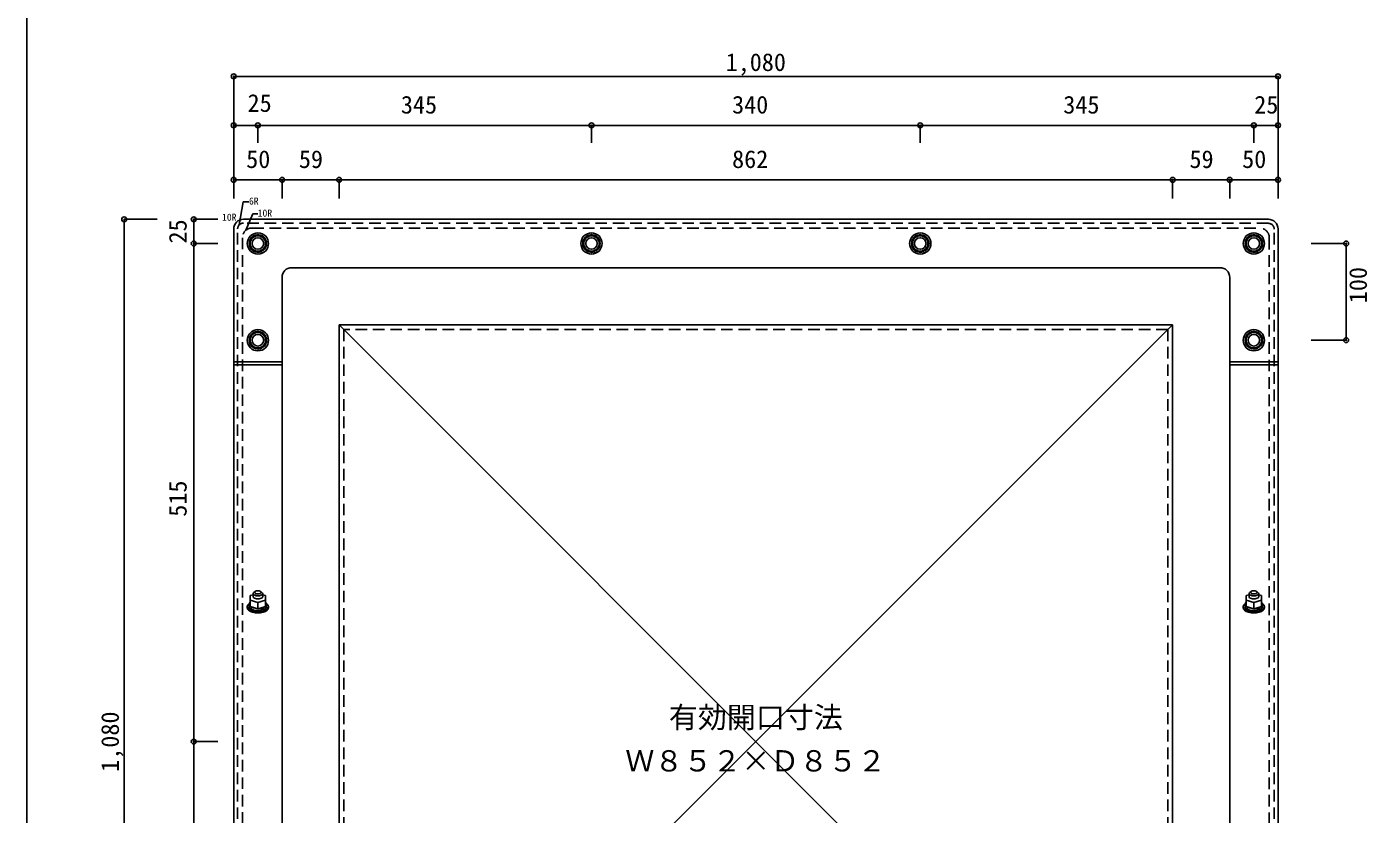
# Model space of a CAD drawing. Units: millimetres at full size, sheet at 1:10. Extents: x -10475 to 9199, y -10092 to 10143.
# Drawn here: x 5199 to 6585, y -9278 to -8464 of the extents above; entities that cross this region are included whole.
import ezdxf
from ezdxf.enums import TextEntityAlignment as Align

# ---------------------------------------------------------------- set-up
doc = ezdxf.new("R2010")
doc.units = ezdxf.units.MM
doc.header["$LTSCALE"] = 10
doc.header["$PDMODE"] = 32
doc.header["$PDSIZE"] = 5
doc.linetypes.add('DASHED1', pattern=[1.8, 1.2, -0.6])
for name, color, linetype in [('0-0_FRP', 7, 'Continuous'), ('0-3_開口寸法', 2, 'DASHED1'), ('0-8_FRP寸法', 3, 'Continuous'), ('0-F_図面枠', 7, 'Continuous')]:
    doc.layers.add(name, color=color, linetype=linetype)
doc.styles.add('ＭＳ ゴシック', font='')
doc.styles.get('ＭＳ ゴシック').set_extended_font_data('MS Gothic')

msp = doc.modelspace()

# ---------------------------------------------------------------- linework, layer by layer
at = {"layer": '0-0_FRP', "color": 4}
for p, q in [((6482.77, -8662.85), (5422.77, -8662.85)), ((5412.77, -9732.85), (5412.77, -8672.85)), ((6492.77, -9732.85), (6492.77, -8672.85)), ((5441.3, -8695.05), (5441.75, -8695.98)), ((5441.96, -8694.67), (5442.41, -8695.62)), ((5442.14, -8694.56), (5442.68, -8695.45)), ((5786.3, -8695.05), (5786.75, -8695.98)), ((5786.96, -8694.67), (5787.41, -8695.62)), ((5787.14, -8694.56), (5787.68, -8695.45)), ((6126.3, -8695.05), (6126.75, -8695.98)), ((6126.96, -8694.67), (6127.41, -8695.62)), ((6127.14, -8694.56), (6127.68, -8695.45)), ((6471.3, -8695.05), (6471.75, -8695.98)), ((6471.96, -8694.67), (6472.41, -8695.62)), ((6472.14, -8694.56), (6472.68, -8695.45)), ((6432.77, -8712.85), (5472.77, -8712.85)), ((5462.77, -9682.85), (5462.77, -8722.85)), ((6442.77, -9682.85), (6442.77, -8722.85)), ((5521.77, -9633.85), (5521.77, -8771.85)), ((6383.77, -8771.85), (5521.77, -8771.85)), ((5521.77, -8771.85), (6383.77, -9633.85)), ((6383.77, -9633.85), (6383.77, -8771.99)), ((5441.3, -8795.05), (5441.75, -8795.98)), ((5441.96, -8794.67), (5442.41, -8795.62)), ((5442.14, -8794.56), (5442.68, -8795.45)), ((6471.3, -8795.05), (6471.75, -8795.98)), ((6471.96, -8794.67), (6472.41, -8795.62)), ((6472.14, -8794.56), (6472.68, -8795.45)), ((5462.77, -8810.33), (5412.77, -8810.33)), ((5462.77, -8813.17), (5412.77, -8813.17)), ((6492.77, -8810.33), (6442.77, -8810.33)), ((6492.77, -8813.17), (6442.77, -8813.17)), ((5428.72, -9060.9), (5428.72, -9063.11)), ((5441.49, -9064.88), (5441.19, -9064.56)), ((5441.49, -9064.88), (5441.24, -9067.13)), ((5442.71, -9066.76), (5441.42, -9065.55)), ((5442.95, -9064.48), (5442.56, -9064.16)), ((5442.95, -9064.48), (5442.71, -9066.76)), ((5446.82, -9063.11), (5446.82, -9060.9)), ((6458.72, -9060.9), (6458.72, -9063.11)), ((6471.49, -9064.88), (6471.19, -9064.56)), ((6471.49, -9064.88), (6471.24, -9067.13)), ((6472.71, -9066.76), (6471.42, -9065.55)), ((6472.95, -9064.48), (6472.56, -9064.16)), ((6472.95, -9064.48), (6472.71, -9066.76)), ((6476.82, -9063.11), (6476.82, -9060.9))]:
    msp.add_line(p, q, dxfattribs=at)
at = {"layer": '0-0_FRP', "linetype": 'DASHED1'}
for p, q in [((5416.77, -9732.85), (5416.77, -8672.85)), ((6482.77, -8666.85), (5422.77, -8666.85)), ((5431.77, -8671.85), (6473.77, -8671.85)), ((6488.77, -9732.85), (6488.77, -8672.99)), ((5421.77, -8681.85), (5421.77, -9723.85)), ((6483.77, -8681.99), (6483.77, -9723.85))]:
    msp.add_line(p, q, dxfattribs=at)
at = {"layer": '0-0_FRP'}
for p, q in [((5429.77, -9051.9), (5432.77, -9051.03)), ((5432.77, -9049.81), (5432.77, -9052.98)), ((5433.56, -9048.53), (5434.82, -9047.59)), ((5440.72, -9047.59), (5441.98, -9048.53)), ((5442.77, -9049.81), (5442.77, -9052.98)), ((5442.77, -9051.03), (5445.77, -9051.9)), ((6459.77, -9051.9), (6462.77, -9051.03)), ((6462.77, -9049.81), (6462.77, -9052.98)), ((6463.56, -9048.53), (6464.82, -9047.59)), ((6470.72, -9047.59), (6471.98, -9048.53)), ((6472.77, -9049.81), (6472.77, -9052.98)), ((6472.77, -9051.03), (6475.77, -9051.9)), ((5429.77, -9051.9), (5429.77, -9056.55)), ((5429.77, -9056.55), (5429.77, -9058.58)), ((5429.77, -9058.58), (5429.77, -9063.23)), ((5429.77, -9063.23), (5437.77, -9065.56)), ((5437.77, -9058.88), (5437.77, -9065.56)), ((5437.77, -9065.56), (5441.19, -9064.56)), ((5441.19, -9064.56), (5445.77, -9063.23)), ((5445.77, -9051.9), (5445.77, -9056.55)), ((5445.77, -9056.55), (5445.77, -9058.58)), ((5445.77, -9058.58), (5445.77, -9063.23)), ((6459.77, -9051.9), (6459.77, -9056.55)), ((6459.77, -9056.55), (6459.77, -9058.58)), ((6459.77, -9058.58), (6459.77, -9063.23)), ((6459.77, -9063.23), (6467.77, -9065.56)), ((6467.77, -9058.88), (6467.77, -9065.56)), ((6467.77, -9065.56), (6471.19, -9064.56)), ((6471.19, -9064.56), (6475.77, -9063.23)), ((6475.77, -9051.9), (6475.77, -9056.55)), ((6475.77, -9056.55), (6475.77, -9058.58)), ((6475.77, -9058.58), (6475.77, -9063.23))]:
    msp.add_line(p, q, dxfattribs=at)
at = {"layer": '0-0_FRP', "color": 3}
for p, q in [((5426.77, -9063.11), (5426.77, -9064.51)), ((5448.77, -9063.11), (5448.77, -9064.51)), ((6456.77, -9063.11), (6456.77, -9064.51)), ((6478.77, -9063.11), (6478.77, -9064.51))]:
    msp.add_line(p, q, dxfattribs=at)
at = {"layer": '0-0_FRP'}
for points in [[(5429.77, -8683.23), (5429.77, -8692.47), (5437.77, -8697.09), (5445.77, -8692.47), (5445.77, -8683.23), (5437.77, -8678.61)], [(5774.77, -8683.23), (5774.77, -8692.47), (5782.77, -8697.09), (5790.77, -8692.47), (5790.77, -8683.23), (5782.77, -8678.61)], [(6114.77, -8683.23), (6114.77, -8692.47), (6122.77, -8697.09), (6130.77, -8692.47), (6130.77, -8683.23), (6122.77, -8678.61)], [(6459.77, -8683.23), (6459.77, -8692.47), (6467.77, -8697.09), (6475.77, -8692.47), (6475.77, -8683.23), (6467.77, -8678.61)], [(5429.77, -8783.23), (5429.77, -8792.47), (5437.77, -8797.09), (5445.77, -8792.47), (5445.77, -8783.23), (5437.77, -8778.61)], [(6459.77, -8783.23), (6459.77, -8792.47), (6467.77, -8797.09), (6475.77, -8792.47), (6475.77, -8783.23), (6467.77, -8778.61)]]:
    msp.add_lwpolyline(points, close=True, dxfattribs=at)
at = {"layer": '0-0_FRP', "color": 4}
msp.add_lwpolyline([(5521.77, -9633.85), (5940.48, -9215.13), (6383.77, -8771.85)], dxfattribs=at)
at = {"layer": '0-0_FRP'}
for points in [[(5429.77, -9056.55), (5437.77, -9058.88), (5445.77, -9056.55)], [(6459.77, -9056.55), (6467.77, -9058.88), (6475.77, -9056.55)]]:
    msp.add_lwpolyline(points, dxfattribs=at)
at = {"layer": '0-0_FRP', "color": 3}
for centre in [(5437.77, -8687.85), (5782.77, -8687.85), (6122.77, -8687.85), (6467.77, -8687.85), (5437.77, -8787.85), (6467.77, -8787.85)]:
    msp.add_circle(centre, 11, dxfattribs=at)
at = {"layer": '0-0_FRP'}
for centre, radius in [((5437.77, -8687.85), 8), ((5437.77, -8687.85), 6), ((5782.77, -8687.85), 8), ((5782.77, -8687.85), 6), ((6122.77, -8687.85), 8), ((6122.77, -8687.85), 6), ((6467.77, -8687.85), 8), ((6467.77, -8687.85), 6), ((5437.77, -8787.85), 8), ((5437.77, -8787.85), 6), ((6467.77, -8787.85), 8), ((6467.77, -8787.85), 6)]:
    msp.add_circle(centre, radius, dxfattribs=at)
at = {"layer": '0-0_FRP', "color": 4}
for centre, radius, start, end in [((5422.77, -8672.85), 10, 90, 180), ((6482.77, -8672.85), 10, 0, 90), ((5437.77, -8687.85), 9.05, 152.126, 207.874), ((5437.77, -8687.85), 9.05, 92.126, 147.874), ((5437.77, -8687.85), 9.05, 32.126, 87.874), ((5437.77, -8687.85), 9.05, 332.126, 27.874), ((5782.77, -8687.85), 9.05, 152.126, 207.874), ((5782.77, -8687.85), 9.05, 92.126, 147.874), ((5782.77, -8687.85), 9.05, 32.126, 87.874), ((5782.77, -8687.85), 9.05, 332.126, 27.874), ((6122.77, -8687.85), 9.05, 152.126, 207.874), ((6122.77, -8687.85), 9.05, 92.126, 147.874), ((6122.77, -8687.85), 9.05, 32.126, 87.874), ((6122.77, -8687.85), 9.05, 332.126, 27.874), ((6467.77, -8687.85), 9.05, 152.126, 207.874), ((6467.77, -8687.85), 9.05, 92.126, 147.874), ((6467.77, -8687.85), 9.05, 32.126, 87.874), ((6467.77, -8687.85), 9.05, 332.126, 27.874), ((5437.77, -8687.85), 9.05, 212.126, 267.874), ((5437.77, -8687.85), 9.05, 272.126, 296.08378), ((5437.77, -8687.85), 9.05, 300.86525, 327.874), ((5782.77, -8687.85), 9.05, 212.126, 267.874), ((5782.77, -8687.85), 9.05, 272.126, 296.08378), ((5782.77, -8687.85), 9.05, 300.86525, 327.874), ((6122.77, -8687.85), 9.05, 212.126, 267.874), ((6122.77, -8687.85), 9.05, 272.126, 296.08378), ((6122.77, -8687.85), 9.05, 300.86525, 327.874), ((6467.77, -8687.85), 9.05, 212.126, 267.874), ((6467.77, -8687.85), 9.05, 272.126, 296.08378), ((6467.77, -8687.85), 9.05, 300.86525, 327.874), ((5472.77, -8722.85), 10, 90, 180), ((6432.77, -8722.85), 10, 0, 90), ((5437.77, -8787.85), 9.05, 152.126, 207.874), ((5437.77, -8787.85), 9.05, 92.126, 147.874), ((5437.77, -8787.85), 9.05, 32.126, 87.874), ((5437.77, -8787.85), 9.05, 332.126, 27.874), ((6467.77, -8787.85), 9.05, 152.126, 207.874), ((6467.77, -8787.85), 9.05, 92.126, 147.874), ((6467.77, -8787.85), 9.05, 32.126, 87.874), ((6467.77, -8787.85), 9.05, 332.126, 27.874), ((5437.77, -8787.85), 9.05, 212.126, 267.874), ((5437.77, -8787.85), 9.05, 272.126, 296.08378), ((5437.77, -8787.85), 9.05, 300.86525, 327.874), ((6467.77, -8787.85), 9.05, 212.126, 267.874), ((6467.77, -8787.85), 9.05, 272.126, 296.08378), ((6467.77, -8787.85), 9.05, 300.86525, 327.874)]:
    msp.add_arc(centre, radius, start, end, dxfattribs=at)
at = {"layer": '0-0_FRP', "linetype": 'DASHED1'}
for centre, radius, start, end in [((5422.77, -8672.85), 6, 90, 180), ((5431.77, -8681.85), 10, 90, 180), ((6473.77, -8681.99), 10, 0, 90), ((6482.77, -8672.99), 6, 0, 90)]:
    msp.add_arc(centre, radius, start, end, dxfattribs=at)
at = {"layer": '0-0_FRP'}
for centre, major_axis, start_param, end_param in [((5437.77, -9049.81), (5, 0), 2.5729824, 6.8517955), ((6467.77, -9049.81), (5, 0), 2.5729824, 6.8517955), ((5437.77, -9052.98), (-5, 0), 0, 3.1415927), ((6467.77, -9052.98), (-5, 0), 0, 3.1415927)]:
    msp.add_ellipse(centre, major_axis=major_axis, ratio=0.4741, start_param=start_param, end_param=end_param, dxfattribs=at)
for centre in [(5437.77, -9048.49), (6467.77, -9048.49)]:
    msp.add_ellipse(centre, major_axis=(-3.5, 0), ratio=0.4741, dxfattribs=at)
at = {"layer": '0-0_FRP', "color": 3}
for centre, start_param, end_param in [((5437.77, -9063.11), 5.6487828, 10.0591804), ((5437.77, -9064.51), 0, 3.1415927), ((6467.77, -9063.11), 5.6487828, 10.0591804), ((6467.77, -9064.51), 0, 3.1415927)]:
    msp.add_ellipse(centre, major_axis=(-11, 0), ratio=0.4741, start_param=start_param, end_param=end_param, dxfattribs=at)
at = {"layer": '0-0_FRP', "color": 4}
for centre, start_param, end_param in [((5437.77, -9060.9), 5.7966923, 6.7696783), ((5437.77, -9063.11), 0, 1.9644044), ((5437.77, -9060.9), 0.6086861, 1.447031), ((5437.77, -9060.9), 1.6945616, 1.9941538), ((5437.77, -9063.11), 2.1483083, 3.1415927), ((5437.77, -9060.9), 2.1802883, 2.5329065), ((5437.77, -9060.9), 2.6550996, 3.6280857), ((6467.77, -9060.9), 5.7966923, 6.7696783), ((6467.77, -9063.11), 0, 1.9644044), ((6467.77, -9060.9), 0.6086861, 1.447031), ((6467.77, -9060.9), 1.6945616, 1.9941538), ((6467.77, -9063.11), 2.1483083, 3.1415927), ((6467.77, -9060.9), 2.1802883, 2.5329065), ((6467.77, -9060.9), 2.6550996, 3.6280857)]:
    msp.add_ellipse(centre, major_axis=(-9.05, 0), ratio=0.481958, start_param=start_param, end_param=end_param, dxfattribs=at)
at = {"layer": '0-3_開口寸法', "color": 4, "linetype": 'Continuous'}
msp.add_line((6383.77, -8771.99), (6383.77, -8771.85), dxfattribs=at)
at = {"layer": '0-3_開口寸法', "color": 3}
for p, q in [((5526.77, -8776.85), (5526.77, -9628.85)), ((6378.77, -8776.85), (5526.77, -8776.85)), ((6378.77, -8776.85), (6378.77, -9628.85))]:
    msp.add_line(p, q, dxfattribs=at)
at = {"layer": '0-8_FRP寸法', "color": 4}
for p, q in [((5412.77, -8515.03), (6492.77, -8515.03)), ((5412.77, -8565.7), (5437.77, -8565.7)), ((5437.77, -8565.7), (5782.77, -8565.7)), ((5782.77, -8565.7), (6122.77, -8565.7)), ((6122.77, -8565.7), (6467.77, -8565.7)), ((6467.77, -8565.7), (6492.77, -8565.7)), ((5412.77, -8622.03), (5462.77, -8622.03)), ((5462.77, -8622.03), (5521.77, -8622.03)), ((5521.77, -8622.03), (6383.77, -8622.03)), ((6383.77, -8622.03), (6442.77, -8622.03)), ((6442.77, -8622.03), (6492.77, -8622.03)), ((5418.53, -8668.39), (5422.51, -8644.85)), ((5422.51, -8644.85), (5428.56, -8644.85)), ((5299.54, -8662.85), (5299.54, -9742.85)), ((5371.42, -8662.85), (5371.42, -8687.85)), ((5425.17, -8674.22), (5432.4, -8657.25)), ((5432.4, -8657.25), (5437.57, -8657.25)), ((5371.42, -8687.85), (5371.42, -9202.85)), ((6563.25, -8687.85), (6563.25, -8787.85)), ((5371.42, -9202.85), (5371.42, -9717.85))]:
    msp.add_line(p, q, dxfattribs=at)
at = {"layer": '0-8_FRP寸法'}
for p, q in [((5412.77, -8515.03), (5412.77, -8583.68)), ((6492.77, -8515.03), (6492.77, -8583.68)), ((5437.77, -8565.7), (5437.77, -8583.68)), ((5782.77, -8565.7), (5782.77, -8583.68)), ((6122.77, -8565.7), (6122.77, -8583.68)), ((6467.77, -8565.7), (6467.77, -8583.68)), ((5412.77, -8577.83), (5412.77, -8628.45)), ((6492.77, -8577.83), (6492.77, -8628.45)), ((5412.77, -8622.03), (5412.77, -8641.35)), ((5462.77, -8622.03), (5462.77, -8641.35)), ((5521.77, -8622.03), (5521.77, -8641.35)), ((6383.77, -8622.03), (6383.77, -8641.35)), ((6442.77, -8622.03), (6442.77, -8641.35)), ((6492.77, -8622.03), (6492.77, -8641.35)), ((5299.54, -8662.85), (5333.7, -8662.85)), ((5371.42, -8662.85), (5396.38, -8662.85)), ((5371.42, -8687.85), (5396.38, -8687.85)), ((6563.25, -8687.85), (6527.08, -8687.85)), ((6563.25, -8787.85), (6527.08, -8787.85)), ((5371.42, -9202.85), (5396.38, -9202.85))]:
    msp.add_line(p, q, dxfattribs=at)
at = {"layer": '0-8_FRP寸法', "color": 6}
for p in [(5412.77, -8515.03), (6492.77, -8515.03), (5412.77, -8565.7), (5437.77, -8565.7), (5782.77, -8565.7), (6122.77, -8565.7), (6467.77, -8565.7), (6492.77, -8565.7), (5412.77, -8622.03), (5462.77, -8622.03), (5521.77, -8622.03), (6383.77, -8622.03), (6442.77, -8622.03), (6492.77, -8622.03), (5299.54, -8662.85), (5371.42, -8662.85), (5371.42, -8687.85), (6563.25, -8687.85), (6563.25, -8787.85), (5371.42, -9202.85)]:
    msp.add_point(p, dxfattribs=at)
at = {"layer": '0-F_図面枠'}
msp.add_line((5198.81, -7331.97), (5198.81, -10091.97), dxfattribs=at)

# ---------------------------------------------------------------- texts
at = {"layer": '0-3_開口寸法', "color": 3, "style": 'ＭＳ ゴシック'}
for s, p in [('有効開口寸法', (5862.77, -9195.35)), ('Ｗ８５２×Ｄ８５２', (5817.77, -9240.35))]:
    msp.add_text(s, height=21.99, dxfattribs=at).set_placement(p, align=Align.BOTTOM_LEFT)
at = {"layer": '0-8_FRP寸法', "style": 'ＭＳ ゴシック'}
for s, p in [('1,080', (5921.52, -8515.03)), ('25', (5427.13, -8557.27)), ('345', (5585.69, -8558.99)), ('340', (5928.19, -8558.99)), ('345', (6270.69, -8558.99)), ('25', (6468.19, -8558.99)), ('50', (5425.69, -8615.32)), ('59', (5480.19, -8615.32)), ('862', (5928.19, -8615.32)), ('59', (6401.19, -8615.32)), ('50', (6455.69, -8615.32))]:
    msp.add_text(s, height=18.33, dxfattribs=at).set_placement(p, align=Align.BOTTOM_LEFT)
at = {"layer": '0-8_FRP寸法', "color": 6, "style": 'ＭＳ ゴシック'}
for s, p in [('6R', (5428.56, -8649.85)), ('10R', (5400.71, -8666.54)), ('10R', (5437.57, -8662.25))]:
    msp.add_text(s, height=7.331, dxfattribs=at).set_placement(p, align=Align.BOTTOM_LEFT)
at = {"layer": '0-8_FRP寸法', "style": 'ＭＳ ゴシック'}
for s, p in [('25', (5369.61, -8687.85)), ('100', (6590.18, -8749.58)), ('515', (5369.61, -8970.35)), ('1,080', (5299.54, -9234.1))]:
    msp.add_text(s, height=18.33, rotation=90, dxfattribs=at).set_placement(p, align=Align.BOTTOM_LEFT)

doc.saveas('drawing.dxf')
